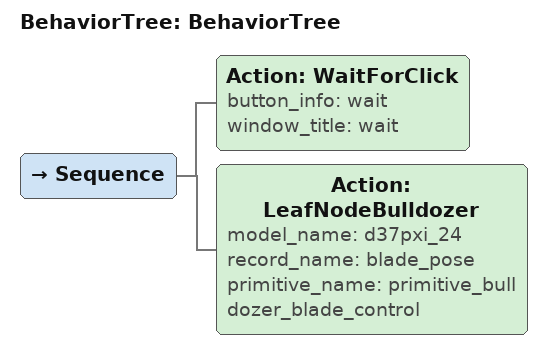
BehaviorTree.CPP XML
<?xml version="1.0"?>
<root main_tree_to_execute="BehaviorTree">
    <BehaviorTree ID="BehaviorTree">
        <Sequence>
            <Action ID="WaitForClick" button_info="wait" window_title="wait"/>
            <Action  model_name="d37pxi_24" ID="LeafNodeBulldozer" record_name="blade_pose" primitive_name="primitive_bulldozer_blade_control"/>
        </Sequence>
    </BehaviorTree>
</root>
